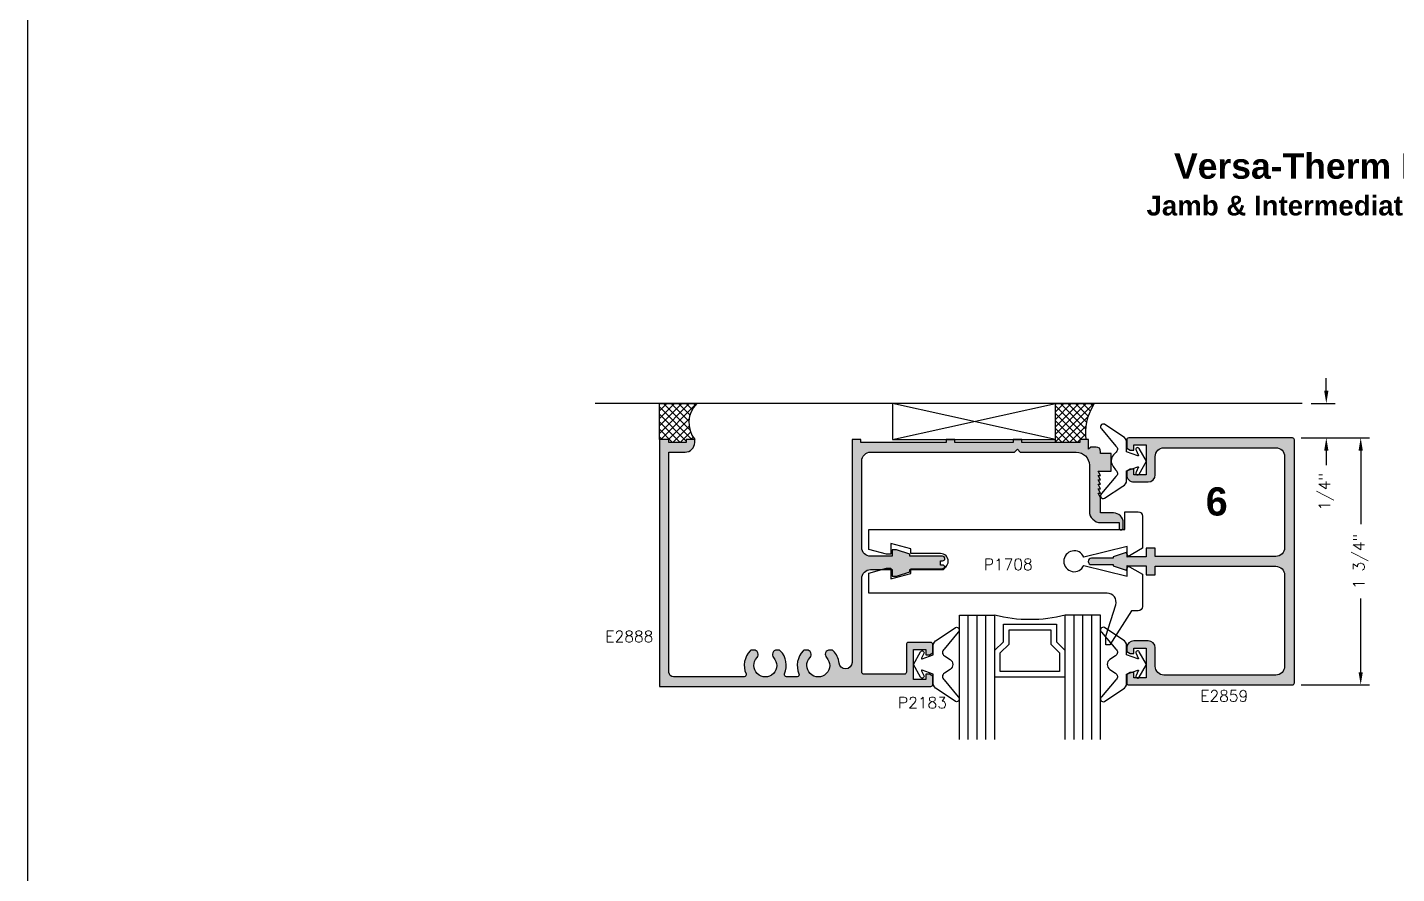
# Model space of a CAD drawing. Extents: x 0 to 139, y 0 to 39.
# Drawn here: x 0 to 9.7, y 20.59 to 26.58 of the extents above; entities that cross this region are included whole.
import ezdxf

# ---------------------------------------------------------------- set-up
doc = ezdxf.new("R2010")
doc.units = 0
doc.header["$MEASUREMENT"] = 0
doc.layers.get('DEFPOINTS').update_dxf_attribs({"linetype": 'CONTINUOUS'})
for name, color, linetype in [('R-ANNO-DIMS', 3, 'CONTINUOUS'), ('R-ANNO-TEXT', 6, 'CONTINUOUS'), ('R-DET1', 4, 'CONTINUOUS'), ('R-DET2', 2, 'CONTINUOUS'), ('R-DET3', 5, 'CONTINUOUS'), ('R-OTLN', 1, 'CONTINUOUS'), ('R-PAT1', 5, 'CONTINUOUS'), ('TITLE', 7, 'CONTINUOUS')]:
    doc.layers.add(name, color=color, linetype=linetype)
doc.styles.get("Standard").update_dxf_attribs({"font": 'simplex'})
doc.dimstyles.new('1X', dxfattribs={"dimtxt": 0.08, "dimasz": 0.09, "dimexe": 0.0625, "dimexo": 0.0625, "dimgap": 0.0625, "dimtad": 0, "dimdec": 5, "dimzin": 4, "dimtxsty": 'STANDARD', "dimcen": 0, "dimazin": 3, "dimtfac": 1, "dimtdec": 5, "dimtofl": 0, "dimtmove": 0, "dimatfit": 3, "dimtolj": 1, "dimtzin": 0})
pattern_1 = [(0, (2.634376657741583, 14.86378471308279), (0.009375, 0.01875), [0, -0.01875])]
pattern_2 = [(45, (2.634376657741583, 14.86378471308279), (-0.02651650429449553, 0.02651650429449553), []), (135, (2.634376657741583, 14.86378471308279), (-0.02651650429449553, -0.02651650429449553), [])]

# ---------------------------------------------------------------- blocks, each defined once
blk = doc.blocks.new('*D45')
at = {"layer": 'DEFPOINTS', "color": 0}
for p in [(8.958375998832238, 23.67436553663303), (8.958375998832977, 21.92436553663303), (9.442531464544643, 21.92436553663303)]:
    blk.add_point(p, dxfattribs=at)
at = {"layer": 'R-ANNO-DIMS', "color": 0}
for p, q in [((9.020875998832238, 23.67436553663303), (9.505031464544643, 23.67436553663303)), ((9.442531464544643, 23.58436553663303), (9.442531464544643, 23.06186553663303)), ((9.442531464544643, 22.01436553663303), (9.442531464544643, 22.53686553663303)), ((9.020875998832977, 21.92436553663303), (9.505031464544643, 21.92436553663303))]:
    blk.add_line(p, q, dxfattribs=at)
for points in [[(9.427531464544643, 23.58436553663303), (9.457531464544644, 23.58436553663303), (9.442531464544643, 23.67436553663303)], [(9.427531464544643, 22.01436553663303), (9.457531464544644, 22.01436553663303), (9.442531464544643, 21.92436553663303)]]:
    blk.add_solid(points, dxfattribs=at)
at = {"layer": 'R-ANNO-DIMS', "color": 0, "insert": (9.44253146454464, 22.79936553663304), "char_height": 0.08, "attachment_point": 5, "rotation": 90}
blk.add_mtext('\\A1;1 3/4"', dxfattribs=at)
blk = doc.blocks.new('*D46')
at = {"layer": 'DEFPOINTS', "color": 0}
for p in [(9.028977071000668, 23.91758795297931), (8.958375998831059, 23.67436553663303), (9.198771956020042, 23.67436553663303)]:
    blk.add_point(p, dxfattribs=at)
at = {"layer": 'R-ANNO-DIMS', "color": 0}
for p, q in [((9.198771956020042, 24.00758795297931), (9.198771956020042, 24.09758795297931)), ((9.091477071000668, 23.91758795297931), (9.261271956020042, 23.91758795297931)), ((9.020875998831059, 23.67436553663303), (9.261271956020042, 23.67436553663303)), ((9.198771956020042, 23.58436553663303), (9.198771956020042, 23.48057982234731))]:
    blk.add_line(p, q, dxfattribs=at)
for points in [[(9.183771956020042, 24.00758795297931), (9.213771956020043, 24.00758795297931), (9.198771956020042, 23.91758795297931)], [(9.183771956020042, 23.58436553663303), (9.213771956020043, 23.58436553663303), (9.198771956020042, 23.67436553663303)]]:
    blk.add_solid(points, dxfattribs=at)
at = {"layer": 'R-ANNO-DIMS', "color": 0, "insert": (9.198771956020039, 23.29236553663303), "char_height": 0.08, "attachment_point": 5, "rotation": 90}
blk.add_mtext('\\A1;1/4"', dxfattribs=at)

msp = doc.modelspace()

# ---------------------------------------------------------------- hatches: boundary and pattern name
at = {"layer": 'R-PAT1'}
h = msp.add_hatch(dxfattribs=at)
h.set_pattern_fill('ANSI37', color=256, scale=0.3, style=0)
h.set_pattern_definition(pattern_2)
edge = h.paths.add_edge_path()
edge.add_line((4.475898677103999, 23.6632792534629), (4.475898677103999, 23.91758795297931))
edge.add_line((4.475898677103999, 23.91758795297931), (4.740046127514248, 23.91758795297931))
edge.add_arc((4.876093664485158, 23.78247162251365), 0.1917429400899981, 135.1967592267158, 218.4349604601209)
edge.add_line((4.725898677103999, 23.6632792534629), (4.665898677103996, 23.6632792534629))
edge.add_line((4.665898677103996, 23.6632792534629), (4.665898677103996, 23.6412792534629))
edge.add_line((4.665898677103996, 23.6412792534629), (4.543898677103996, 23.6412792534629))
edge.add_line((4.543898677103996, 23.6412792534629), (4.543898677103996, 23.6632792534629))
edge.add_line((4.543898677103996, 23.6632792534629), (4.475898677103999, 23.6632792534629))
h = msp.add_hatch(dxfattribs=at)
h.set_pattern_fill('ANSI37', color=256, scale=0.3, style=0)
h.set_pattern_definition(pattern_2)
edge = h.paths.add_edge_path()
edge.add_line((7.495645312294414, 23.66291712508886), (7.453898677103993, 23.6632792534629))
edge.add_line((7.453898677103993, 23.6632792534629), (7.453898677103993, 23.6412792534629))
edge.add_line((7.453898677103993, 23.6412792534629), (7.280245875388971, 23.6412792534629))
edge.add_line((7.280245875388971, 23.6412792534629), (7.280245875388971, 23.91758795297931))
edge.add_line((7.280245875388971, 23.91758795297931), (7.555834739684428, 23.91758795297931))
edge.add_line((7.555834739684428, 23.91758795297931), (7.545400370510862, 23.89973908030118))
edge.add_arc((7.875540313449632, 23.70674078255522), 0.3824143366251486, 149.689639409887, 186.58039953916)
h = msp.add_hatch(dxfattribs=at)
h.set_pattern_fill('DOTS', color=256, scale=0.3, style=0)
h.set_pattern_definition(pattern_1)
edge = h.paths.add_edge_path()
edge.add_line((7.600898677103999, 23.2522792534629), (7.582998677104001, 23.2832792534629))
edge.add_line((7.582998677104001, 23.28327925346291), (7.600898677103999, 23.28327925346291))
edge.add_line((7.600898677103999, 23.28327925346291), (7.582998677104001, 23.31427925346291))
edge.add_line((7.582998677104001, 23.31427925346291), (7.600898677103999, 23.31427925346291))
edge.add_line((7.600898677103999, 23.31427925346291), (7.582998677104001, 23.34527925346291))
edge.add_line((7.582998677104001, 23.34527925346291), (7.600898677103999, 23.34527925346291))
edge.add_line((7.600898677103999, 23.34527925346291), (7.582998677104001, 23.3762792534629))
edge.add_line((7.582998677104001, 23.3762792534629), (7.600898677103999, 23.3762792534629))
edge.add_line((7.600898677103999, 23.3762792534629), (7.582998677104001, 23.4072792534629))
edge.add_line((7.582998677104001, 23.4072792534629), (7.600898677103999, 23.4072792534629))
edge.add_line((7.600898677103999, 23.4072792534629), (7.582998677104001, 23.4382792534629))
edge.add_line((7.582998677104001, 23.43827925346291), (7.675898677104001, 23.43827925346291))
edge.add_line((7.675898677103987, 23.43827925346291), (7.675898677103987, 23.56327925346291))
edge.add_line((7.675898677103987, 23.56327925346291), (7.600898677103984, 23.56327925346291))
edge.add_line((7.600898677103999, 23.56327925346291), (7.600898677103999, 23.57827925346291))
edge.add_arc((7.569829145854001, 23.5782097222129), 0.03106960905272865, 0.1282233866477359, 89.87177661334898)
edge.add_line((7.569898677103993, 23.6092792534629), (7.530898677103991, 23.6092792534629))
edge.add_line((7.530898677103991, 23.6092792534629), (7.515898677103991, 23.5942792534629))
edge.add_line((7.515898677103991, 23.5942792534629), (7.515898677103991, 23.6632792534629))
edge.add_line((7.515898677103991, 23.6632792534629), (7.453898677103993, 23.6632792534629))
edge.add_line((7.453898677103993, 23.6632792534629), (7.453898677103993, 23.6412792534629))
edge.add_line((7.453898677103993, 23.6412792534629), (7.042898677103992, 23.6412792534629))
edge.add_line((7.042898677103992, 23.6412792534629), (7.042898677103992, 23.6632792534629))
edge.add_line((7.042898677103992, 23.6632792534629), (6.980898677103994, 23.6632792534629))
edge.add_line((6.980898677103994, 23.6632792534629), (6.980898677103994, 23.6412792534629))
edge.add_line((6.980898677103994, 23.6412792534629), (6.568898677103988, 23.6412792534629))
edge.add_line((6.568898677103988, 23.6412792534629), (6.568898677103988, 23.6632792534629))
edge.add_line((6.568898677103988, 23.6632792534629), (6.50689867710399, 23.6632792534629))
edge.add_line((6.50689867710399, 23.6632792534629), (6.50689867710399, 23.6412792534629))
edge.add_line((6.50689867710399, 23.6412792534629), (5.902898677103991, 23.6412792534629))
edge.add_line((5.902898677103991, 23.6412792534629), (5.902898677103991, 23.6632792534629))
edge.add_line((5.902898677103991, 23.6632792534629), (5.840898677103993, 23.6632792534629))
edge.add_line((5.840898677103993, 23.6632792534629), (5.840898677103993, 22.0842792534629))
edge.add_arc((5.794806571840837, 22.08437135872606), 0.04609219728944952, 270.1144932694122, 359.8855067305878, ccw=False)
edge.add_line((5.794898677104001, 22.0382792534629), (5.794698677103995, 22.0382792534629))
edge.add_arc((5.794610163166936, 22.08417434937164), 0.0458951812632715, 186.3738823793378, 270.1105013211891, ccw=False)
edge.add_arc((5.601192430097669, 22.06232176487038), 0.1487531514893888, 6.468272044064667, 44.60541473509063)
edge.add_arc((5.696254333212593, 22.15596492465446), 0.01531500904381419, 44.92059825188034, 89.45997954036325)
edge.add_line((5.696398677104, 22.17127925346291), (5.681898677104002, 22.17127925346291))
edge.add_arc((5.681952970558839, 22.14002118913901), 0.03125811147615732, 90.09951936425378, 223.8173917200686)
edge.add_arc((5.600948677104, 22.06228877206247), 0.081009534029847, -223.81988151472945, 43.819881514729275, ccw=False)
edge.add_arc((5.519944383649147, 22.14002118913901), 0.03125811147615818, 316.182608279936, 449.9004806357479)
edge.add_line((5.519998677103999, 22.17127925346291), (5.505398677103997, 22.17127925346291))
edge.add_arc((5.50554302099539, 22.15596492465446), 0.01531500904381601, 90.54002045963837, 135.0794017481161)
edge.add_arc((5.601201662406723, 22.06220457166265), 0.1492606778492544, 135.5234119763275, 203.6707922833633)
edge.add_arc((5.450731351014468, 21.99629198524512), 0.01501288274672983, -89.74305309807397, 23.50372552325382, ccw=False)
edge.add_line((5.45079867710399, 21.9812792534629), (5.376098677103982, 21.9812792534629))
edge.add_arc((5.376065859113837, 21.99629197306937), 0.01501275547668737, 156.4960125681681, 270.12524908093746, ccw=False)
edge.add_arc((5.226157192123935, 22.06230765561246), 0.1487881480401047, 336.2060415702512, 404.5997541700604)
edge.add_arc((5.321254333212593, 22.15596492465446), 0.01531500904381419, 44.92059825188034, 89.45997954036325)
edge.add_line((5.321398677104, 22.17127925346291), (5.306798677103998, 22.17127925346291))
edge.add_arc((5.30695329571455, 22.14002124860701), 0.03125838726622689, 90.28341289236323, 223.817057722351)
edge.add_arc((5.225948677104, 22.06228877206247), 0.081009534029847, -223.81988151472945, 43.819881514729275, ccw=False)
edge.add_arc((5.144944383649147, 22.14002118913901), 0.03125811147615818, 316.182608279936, 449.9004806357479)
edge.add_line((5.144998677103999, 22.17127925346291), (5.130398677103997, 22.17127925346291))
edge.add_arc((5.13054302099539, 22.15596492465446), 0.01531500904381066, 90.5400204596319, 135.0794017481255)
edge.add_arc((5.226201662406723, 22.06220457166265), 0.1492606778492544, 135.5234119763265, 203.6707922833624)
edge.add_arc((5.075731351014468, 21.99629198524512), 0.0150128827467285, -89.74305309806891, 23.503725523263427, ccw=False)
edge.add_line((5.07579867710399, 21.9812792534629), (4.574898677103988, 21.9812792534629))
edge.add_arc((4.574968208353994, 22.01234878471291), 0.03106960905273043, 180.1282233866477, 269.8717766133449, ccw=False)
edge.add_line((4.543898677103996, 22.01227925346291), (4.543898677103996, 23.57327925346291))
edge.add_line((4.543898677103996, 23.57327925346291), (4.657898677104001, 23.57327925346291))
edge.add_arc((4.657955769302575, 23.64122216126432), 0.06794293178860257, 269.9518545591025, 360.0481454408982)
edge.add_line((4.725898677103999, 23.6412792534629), (4.725898677103999, 23.6632792534629))
edge.add_line((4.725898677103999, 23.6632792534629), (4.665898677103996, 23.6632792534629))
edge.add_line((4.665898677103996, 23.6632792534629), (4.665898677103996, 23.6412792534629))
edge.add_line((4.665898677103996, 23.6412792534629), (4.543898677103996, 23.6412792534629))
edge.add_line((4.543898677103996, 23.6412792534629), (4.543898677103996, 23.6632792534629))
edge.add_line((4.543898677103996, 23.6632792534629), (4.475898677103999, 23.6632792534629))
edge.add_line((4.475898677103999, 23.6632792534629), (4.475898677103999, 21.9132792534629))
edge.add_line((4.475898677103999, 21.9132792534629), (6.397898677103996, 21.9132792534629))
edge.add_arc((6.39787609645883, 21.92830183410806), 0.01502259761578824, 270.0861220001105, 359.9138779998826)
edge.add_line((6.412898677103996, 21.9282792534629), (6.412898677103996, 21.9872792534629))
edge.add_line((6.412898677103996, 21.9872792534629), (6.387898677103991, 22.0017792534629))
edge.add_line((6.387898677103991, 22.0017792534629), (6.362898677103999, 22.0017792534629))
edge.add_line((6.362898677103999, 22.0017792534629), (6.362898677103999, 21.9632792534629))
edge.add_line((6.362898677103999, 21.9632792534629), (6.274898677104005, 21.9632792534629))
edge.add_line((6.274898677103991, 21.9632792534629), (6.274898677103991, 22.1752792534629))
edge.add_line((6.274898677103991, 22.1752792534629), (6.362898677103999, 22.1752792534629))
edge.add_line((6.362898677103999, 22.1752792534629), (6.362898677103999, 22.1367792534629))
edge.add_line((6.362898677103999, 22.1367792534629), (6.387898677104005, 22.1367792534629))
edge.add_line((6.387898677103991, 22.1367792534629), (6.412898677103996, 22.15117925346291))
edge.add_line((6.412898677103996, 22.1511792534629), (6.412898677103996, 22.2102792534629))
edge.add_arc((6.39787609645883, 22.21025667281774), 0.01502259761579046, 0.08612200011729589, 89.91387799988101)
edge.add_line((6.397898677103996, 22.2252792534629), (6.239898677103994, 22.2252792534629))
edge.add_arc((6.23992125774916, 22.21025667281774), 0.01502259761578824, 90.08612200012408, 179.9138779998895)
edge.add_line((6.224898677103994, 22.2102792534629), (6.224898677103994, 22.0152792534629))
edge.add_arc((6.209876096458828, 22.01530183410807), 0.01502259761578868, 270.08612200011225, 359.9138779998827, ccw=False)
edge.add_line((6.209898677103993, 22.00027925346291), (5.923898677103992, 22.00027925346291))
edge.add_arc((5.923921257749157, 22.01530183410807), 0.01502259761578912, 180.0861220001207, 269.9138779998878, ccw=False)
edge.add_line((5.908898677103991, 22.0152792534629), (5.908898677103991, 22.6782792534629))
edge.add_arc((5.972062138642457, 22.67811579192444), 0.06316367305022273, 90.14827615729541, 179.8517238427037, ccw=False)
edge.add_line((5.971898677103994, 22.74127925346291), (6.123398677103992, 22.74127925346291))
edge.add_line((6.123398677103992, 22.74127925346291), (6.123398677103992, 22.69427925346291))
edge.add_line((6.123398677103992, 22.6942792534629), (6.154398677103984, 22.6942792534629))
edge.add_line((6.154398677103998, 22.6942792534629), (6.248398677104007, 22.7252792534629))
edge.add_line((6.248398677103992, 22.7252792534629), (6.248398677103992, 22.7412792534629))
edge.add_line((6.248398677103992, 22.74127925346291), (6.481898677103999, 22.74127925346291))
edge.add_arc((6.481851707407031, 22.75732622315987), 0.01604703843729232, 270.1677050413108, 359.8322949586829)
edge.add_arc((6.481851707407031, 22.75723228376593), 0.01604703843729188, 0.1677050413171206, 89.83229495869081)
edge.add_line((6.481898677103999, 22.7732792534629), (6.466898677103998, 22.7732792534629))
edge.add_line((6.466898677103998, 22.7732792534629), (6.466898677103998, 22.8032792534629))
edge.add_line((6.466898677103998, 22.8032792534629), (6.481898677103999, 22.8032792534629))
edge.add_arc((6.481851707407031, 22.81932622315988), 0.0160470384372941, 270.1677050413155, 359.8322949586766)
edge.add_arc((6.481851707407031, 22.81923228376593), 0.01604703843729188, 0.1677050413171206, 89.83229495869081)
edge.add_line((6.481898677103999, 22.8352792534629), (6.248398677104007, 22.8352792534629))
edge.add_line((6.248398677103992, 22.8352792534629), (6.248398677103992, 22.8512792534629))
edge.add_line((6.248398677103992, 22.85127925346291), (6.154398677103984, 22.8822792534629))
edge.add_line((6.154398677103998, 22.8822792534629), (6.123398677104007, 22.8822792534629))
edge.add_line((6.123398677103992, 22.8822792534629), (6.123398677103992, 22.8352792534629))
edge.add_line((6.123398677103992, 22.8352792534629), (5.971898677103994, 22.8352792534629))
edge.add_arc((5.971890822697873, 22.89827139905677), 0.06299214608355014, 179.9928558661536, 270.0071441338484, ccw=False)
edge.add_line((5.908898677103991, 22.8982792534629), (5.908898677103991, 23.5102792534629))
edge.add_arc((5.972062138642457, 23.51011579192444), 0.06316367305022362, 90.14827615729621, 179.8517238427021, ccw=False)
edge.add_line((5.971898677103994, 23.5732792534629), (6.99189867710399, 23.5732792534629))
edge.add_line((6.99189867710399, 23.5732792534629), (7.011898677103986, 23.5932792534629))
edge.add_line((7.011898677104, 23.5932792534629), (7.031898677103996, 23.5732792534629))
edge.add_line((7.031898677103996, 23.5732792534629), (7.427898677103997, 23.5732792534629))
edge.add_arc((7.427861404376728, 23.48024198073563), 0.09303728019339934, 0.022953917144320712, 89.97704608285682, ccw=False)
edge.add_line((7.520898677104, 23.4802792534629), (7.520898677104, 23.1542792534629))
edge.add_arc((7.600961970155353, 23.15434254651426), 0.08006331806912592, 180.045294464188, 269.9547055358108)
edge.add_line((7.600898677103999, 23.0742792534629), (7.730898677103994, 23.0742792534629))
edge.add_line((7.730898677103994, 23.0742792534629), (7.730898677103994, 23.03727925346291))
edge.add_arc((7.745898677103995, 23.03727925346291), 0.01500000000000057, 180.0000000000068, 359.9999999999932)
edge.add_line((7.760898677103995, 23.03727925346291), (7.760898677103995, 23.0742792534629))
edge.add_arc((7.692955769302586, 23.07433634566149), 0.06794293178860435, 359.9518545591017, 450.0481454408967)
edge.add_line((7.692898677103997, 23.1422792534629), (7.600898677103999, 23.1422792534629))
edge.add_line((7.600898677103999, 23.1422792534629), (7.600898677103999, 23.2522792534629))
h = msp.add_hatch(dxfattribs=at)
h.set_pattern_fill('DOTS', color=256, scale=0.3, style=0)
h.set_pattern_definition(pattern_1)
edge = h.paths.add_edge_path()
edge.add_arc((8.049343897663732, 23.54239763780035), 0.06196790714734729, 89.97031912853362, 180.0296808714664, ccw=False)
edge.add_line((8.049375998831053, 23.60436553663303), (8.841375998831055, 23.60436553663303))
edge.add_arc((8.841236936331057, 23.54222647413303), 0.06213921810545374, 0.12822338664767585, 89.87177661335312, ccw=False)
edge.add_line((8.903375998831052, 23.54236553663303), (8.903375998831052, 22.89636553663303))
edge.add_arc((8.841408099998375, 22.89633343546571), 0.06196790714735261, -90.0296808714615, 0.029680871463085623, ccw=False)
edge.add_line((8.841375998831055, 22.83436553663303), (7.987375998831055, 22.83436553663303))
edge.add_line((7.987375998831055, 22.83436553663303), (7.987375998831055, 22.89386553663303))
edge.add_line((7.987375998831055, 22.89386553663303), (7.923375998831062, 22.89386553663303))
edge.add_line((7.923375998831062, 22.89386553663303), (7.923375998831062, 22.83136553663303))
edge.add_line((7.923375998831062, 22.83136553663303), (7.798375998831062, 22.83136553663303))
edge.add_line((7.798375998831062, 22.83136553663303), (7.781375998831066, 22.86236553663303))
edge.add_line((7.781375998831052, 22.86236553663303), (7.689375998831053, 22.83136553663303))
edge.add_line((7.689375998831053, 22.83136553663303), (7.689375998831053, 22.82236553663303))
edge.add_line((7.689375998831053, 22.82236553663303), (7.536375998831062, 22.82236553663303))
edge.add_arc((7.536252040497715, 22.79948949496637), 0.02287637751050876, 89.68953458263229, 180.3104654173677)
edge.add_arc((7.536252040497729, 22.7992415782997), 0.02287637751051406, 179.6895345826457, 270.3104654173543)
edge.add_line((7.536375998831062, 22.77636553663303), (7.689375998831053, 22.77636553663303))
edge.add_line((7.689375998831053, 22.77636553663303), (7.689375998831053, 22.76736553663303))
edge.add_line((7.689375998831053, 22.76736553663303), (7.781375998831052, 22.73636553663303))
edge.add_line((7.781375998831052, 22.73636553663303), (7.798375998831048, 22.76736553663303))
edge.add_line((7.798375998831062, 22.76736553663303), (7.923375998831062, 22.76736553663303))
edge.add_line((7.923375998831062, 22.76736553663303), (7.923375998831062, 22.70486553663303))
edge.add_line((7.923375998831062, 22.70486553663303), (7.987375998831055, 22.70486553663303))
edge.add_line((7.987375998831055, 22.70486553663303), (7.987375998831055, 22.76436553663303))
edge.add_line((7.987375998831055, 22.76436553663303), (8.841375998831055, 22.76436553663303))
edge.add_arc((8.841236936331057, 22.70222647413303), 0.06213921810545552, 0.1282233866493243, 89.87177661335232, ccw=False)
edge.add_line((8.903375998831052, 22.70236553663303), (8.903375998831052, 22.05636553663303))
edge.add_arc((8.841408099998375, 22.05633343546572), 0.06196790714735261, -90.0296808714615, 0.029680871461494007, ccw=False)
edge.add_line((8.841375998831055, 21.99436553663303), (8.049375998831053, 21.99436553663303))
edge.add_arc((8.049174060846553, 22.05616359864854), 0.06179839195174571, 179.8127748237393, 270.18722517626156, ccw=False)
edge.add_line((7.987375998831055, 22.05636553663303), (7.987375998831055, 22.18636553663303))
edge.add_arc((7.937186193005815, 22.18617573080779), 0.05019016472404577, 0.2166778829073955, 89.78332211709261)
edge.add_line((7.937375998831058, 22.23636553663303), (7.835375998831054, 22.23636553663303))
edge.add_arc((7.835394114773081, 22.18634742069101), 0.05001811922271289, 90.02075182071809, 179.9792481792819)
edge.add_line((7.785375998831057, 22.18636553663303), (7.785375998831057, 22.16136553663303))
edge.add_line((7.785375998831057, 22.16136553663303), (7.810375998831063, 22.14736553663303))
edge.add_line((7.810375998831063, 22.14736553663303), (7.835375998831069, 22.14736553663303))
edge.add_line((7.835375998831054, 22.14736553663303), (7.835375998831054, 22.18586553663303))
edge.add_line((7.835375998831054, 22.18586553663303), (7.923375998831062, 22.18586553663303))
edge.add_line((7.923375998831062, 22.18586553663303), (7.923375998831062, 21.97386553663303))
edge.add_line((7.923375998831062, 21.97386553663303), (7.835375998831069, 21.97386553663303))
edge.add_line((7.835375998831054, 21.97386553663303), (7.835375998831054, 22.01236553663303))
edge.add_line((7.835375998831054, 22.01236553663303), (7.810375998831049, 22.01236553663303))
edge.add_line((7.810375998831063, 22.01236553663303), (7.785375998831057, 21.99836553663303))
edge.add_line((7.785375998831057, 21.99836553663303), (7.785375998831057, 21.93936553663303))
edge.add_arc((7.800398579476223, 21.93938811727819), 0.01502259761579001, 180.0861220001173, 269.9138779998827)
edge.add_line((7.800375998831058, 21.92436553663303), (8.958375998831059, 21.92436553663303))
edge.add_arc((8.958353418185894, 21.93938811727819), 0.01502259761578912, 270.0861220001139, 359.9138779998861)
edge.add_line((8.97337599883106, 21.93936553663303), (8.97337599883106, 22.79936553663303))
edge.add_line((8.97337599883106, 22.79936553663303), (8.97337599883106, 23.65936553663303))
edge.add_arc((8.958353418185894, 23.65934295598787), 0.01502259761578646, 0.0861220001173188, 89.91387799989623)
edge.add_line((8.958375998831059, 23.67436553663303), (7.800375998831058, 23.67436553663303))
edge.add_arc((7.800398579476209, 23.65934295598787), 0.01502259761578646, 90.08612200010376, 179.9138779998895)
edge.add_line((7.785375998831057, 23.65936553663303), (7.785375998831057, 23.60036553663303))
edge.add_line((7.785375998831057, 23.60036553663303), (7.810375998831063, 23.58636553663302))
edge.add_line((7.810375998831063, 23.58636553663303), (7.835375998831069, 23.58636553663303))
edge.add_line((7.835375998831054, 23.58636553663303), (7.835375998831054, 23.62486553663303))
edge.add_line((7.835375998831054, 23.62486553663303), (7.923375998831062, 23.62486553663303))
edge.add_line((7.923375998831062, 23.62486553663303), (7.923375998831062, 23.41286553663303))
edge.add_line((7.923375998831062, 23.41286553663303), (7.835375998831069, 23.41286553663303))
edge.add_line((7.835375998831054, 23.41286553663303), (7.835375998831054, 23.45136553663303))
edge.add_line((7.835375998831054, 23.45136553663303), (7.810375998831049, 23.45136553663303))
edge.add_line((7.810375998831063, 23.45136553663303), (7.785375998831057, 23.43736553663303))
edge.add_line((7.785375998831057, 23.43736553663303), (7.785375998831057, 23.41236553663303))
edge.add_arc((7.835224075754127, 23.4122136135561), 0.04984830843218615, 179.8253789372695, 270.1746210627315)
edge.add_line((7.835375998831054, 23.36236553663303), (7.937375998831058, 23.36236553663303))
edge.add_arc((7.937357882889032, 23.41238365257506), 0.05001811922271378, 270.0207518207191, 359.9792481792809)
edge.add_line((7.987375998831055, 23.41236553663303), (7.987375998831055, 23.54236553663303))

# ---------------------------------------------------------------- linework, layer by layer
at = {"layer": 'R-DET1'}
msp.add_lwpolyline([(7.987375998831055, 23.54236553663303, -0.4145170492628052), (8.049375998831053, 23.60436553663303), (8.841375998831055, 23.60436553663303, -0.4129032258064782), (8.903375998831052, 23.54236553663303), (8.903375998831052, 22.89636553663303, -0.4145170492627693), (8.841375998831055, 22.83436553663303), (7.987375998831055, 22.83436553663303), (7.987375998831055, 22.89386553663303), (7.923375998831062, 22.89386553663303), (7.923375998831062, 22.83136553663303), (7.798375998831062, 22.83136553663303), (7.781375998831052, 22.86236553663303), (7.689375998831053, 22.83136553663303), (7.689375998831053, 22.82236553663303), (7.536375998831062, 22.82236553663303, 0.4173913043479035), (7.513375998831052, 22.79936553663303, 0.417391304347783), (7.536375998831062, 22.77636553663303), (7.689375998831053, 22.77636553663303), (7.689375998831053, 22.76736553663303), (7.781375998831052, 22.73636553663303), (7.798375998831062, 22.76736553663303), (7.923375998831062, 22.76736553663303), (7.923375998831062, 22.70486553663303), (7.987375998831055, 22.70486553663303), (7.987375998831055, 22.76436553663303), (8.841375998831055, 22.76436553663303, -0.4129032258064687), (8.903375998831052, 22.70236553663303), (8.903375998831052, 22.05636553663303, -0.4145170492627578), (8.841375998831055, 21.99436553663303), (8.049375998831053, 21.99436553663303, -0.4161290322580693), (7.987375998831055, 22.05636553663303), (7.987375998831055, 22.18636553663303, 0.4120000000000074), (7.937375998831058, 22.23636553663303), (7.835375998831054, 22.23636553663303, 0.4140014137019815), (7.785375998831057, 22.18636553663303), (7.785375998831057, 22.16136553663303), (7.810375998831063, 22.14736553663303), (7.835375998831054, 22.14736553663303), (7.835375998831054, 22.18586553663303), (7.923375998831062, 22.18586553663303), (7.923375998831062, 21.97386553663303), (7.835375998831054, 21.97386553663303), (7.835375998831054, 22.01236553663303), (7.810375998831063, 22.01236553663303), (7.785375998831057, 21.99836553663303), (7.785375998831057, 21.93936553663303, 0.4133333333333261), (7.800375998831058, 21.92436553663303), (8.958375998831059, 21.92436553663303, 0.4133333333333564), (8.97337599883106, 21.93936553663303), (8.97337599883106, 22.79936553663303), (8.97337599883106, 23.65936553663303, 0.4133333333333996), (8.958375998831059, 23.67436553663303), (7.800375998831058, 23.67436553663303, 0.4133333333334039), (7.785375998831057, 23.65936553663303), (7.785375998831057, 23.60036553663303), (7.810375998831063, 23.58636553663303), (7.835375998831054, 23.58636553663303), (7.835375998831054, 23.62486553663303), (7.923375998831062, 23.62486553663303), (7.923375998831062, 23.41286553663303), (7.835375998831054, 23.41286553663303), (7.835375998831054, 23.45136553663303), (7.810375998831063, 23.45136553663303), (7.785375998831057, 23.43736553663303), (7.785375998831057, 23.41236553663303, 0.4160000000000056), (7.835375998831054, 23.36236553663303), (7.937375998831058, 23.36236553663303, 0.4140014137019685), (7.987375998831055, 23.41236553663303), (7.987375998831055, 23.54236553663303)], format="xyb", close=True, dxfattribs=at)
at = {"layer": 'R-DET2'}
for points in [[(7.690336139171762, 23.47102594770234), (7.706291374957075, 23.44750076584801, -0.5243426933461728), (7.708196082738382, 23.40010184202194), (7.608022028787801, 23.27945957661174, 0.8969301051134209), (7.627832112530271, 23.2461499933177), (7.758309124377362, 23.33310694649413, 0.2937431915424134), (7.784633040839807, 23.37404841573618), (7.784633040839807, 23.44029451338583), (7.863935237888242, 23.46876607102884, -0.8013518808126918), (7.867410495016216, 23.46327628060119), (7.851594922303619, 23.43031101761052, 0.9670674050987308), (7.874730121199079, 23.41824276467737), (7.925601201084206, 23.5082792534629), (7.874730121199079, 23.59831574224843, 0.9670674050987308), (7.851594922303619, 23.58624748931528), (7.867410495016216, 23.55328222632461, -0.8013518808126918), (7.863935237888242, 23.54779243589697), (7.784633040839807, 23.57626399353999), (7.784633040839807, 23.64251009118964, 0.2937431915424192), (7.758309124377362, 23.68345156043169), (7.627832112530243, 23.77040851360812, 0.8969301051134209), (7.608022028787801, 23.73709893031408), (7.708196082738382, 23.61645666490388, -0.5243426933461728), (7.706291374957075, 23.56905774107781), (7.692096253667017, 23.55370498590182, 0.3786358483356344)], [(6.534114118779954, 22.03378554878979), (6.494208503231121, 22.00850076584801, 0.5243426933461728), (6.492303795449814, 21.96110184202194), (6.592477849400396, 21.84045957661174, -0.8969301051134209), (6.572667765657926, 21.8071499933177), (6.442190753810834, 21.89410694649413, -0.2937431915424134), (6.415866837348389, 21.93504841573618), (6.415866837348389, 22.00129451338583), (6.336564640299954, 22.02976607102884, 0.8013518808126918), (6.333089383171981, 22.02427628060119), (6.348904955884578, 21.99131101761052, -0.9670674050987308), (6.325769756989118, 21.97924276467737), (6.274898677103991, 22.0692792534629), (6.325769756989118, 22.15931574224843, -0.9670674050987308), (6.348904955884578, 22.14724748931528), (6.333089383171981, 22.11428222632461, 0.8013518808126918), (6.336564640299954, 22.10879243589697), (6.415866837348389, 22.13726399353999), (6.415866837348389, 22.20351009118964, -0.2937431915424192), (6.442190753810834, 22.24445156043169), (6.572667765657954, 22.33140851360812, -0.8969301051134209), (6.592477849400396, 22.29809893031408), (6.492303795449814, 22.17745666490388, 0.5243426933461728), (6.494208503231121, 22.13005774107781), (6.534114118779954, 22.10477295813602, -0.5502212829186363)], [(7.666385759408243, 22.03378554878979), (7.706291374957075, 22.00850076584801, -0.5243426933461728), (7.708196082738382, 21.96110184202194), (7.608022028787801, 21.84045957661174, 0.8969301051134209), (7.627832112530271, 21.8071499933177), (7.758309124377362, 21.89410694649413, 0.2937431915424134), (7.784633040839807, 21.93504841573618), (7.784633040839807, 22.00129451338583), (7.863935237888242, 22.02976607102884, -0.8013518808126918), (7.867410495016216, 22.02427628060119), (7.851594922303619, 21.99131101761052, 0.9670674050987308), (7.874730121199079, 21.97924276467737), (7.925601201084206, 22.0692792534629), (7.874730121199079, 22.15931574224843, 0.9670674050987308), (7.851594922303619, 22.14724748931528), (7.867410495016216, 22.11428222632461, -0.8013518808126918), (7.863935237888242, 22.10879243589697), (7.784633040839807, 22.13726399353999), (7.784633040839807, 22.20351009118964, 0.2937431915424192), (7.758309124377362, 22.24445156043169), (7.627832112530243, 22.33140851360812, 0.8969301051134209), (7.608022028787801, 22.29809893031408), (7.708196082738382, 22.17745666490388, -0.5243426933461728), (7.706291374957075, 22.13005774107781), (7.666385759408243, 22.10477295813602, 0.5502212829186363)]]:
    msp.add_lwpolyline(points, format="xyb", close=True, dxfattribs=at)
at = {"layer": 'R-DET2', "color": 2}
for points in [[(6.600235719327017, 21.53686323733016), (6.60023571932696, 22.41749896916666), (6.85023571932696, 22.41749896916666), (6.850235719327017, 21.53686323733016)], [(6.662735719327017, 21.53686323733016), (6.66273571932696, 22.41749896916666)], [(6.725235719327017, 21.53686323733016), (6.72523571932696, 22.41749896916666)], [(6.787735719327017, 21.53686323733016), (6.78773571932696, 22.41749896916666)], [(7.600235719327017, 21.53686323733016), (7.60023571932696, 22.41749896916666), (7.35023571932696, 22.41749896916666)], [(7.412735719327017, 21.53686323733016), (7.41273571932696, 22.41749896916666)], [(7.475235719327017, 21.53686323733016), (7.47523571932696, 22.41749896916666)], [(7.537735719327017, 21.53686323733016), (7.53773571932696, 22.41749896916666)], [(6.85023571932696, 22.16749896916666), (6.912235719326972, 22.22949896916666), (6.912235719326972, 22.35449896916666), (7.288235719326948, 22.35449896916666), (7.288235719326948, 22.22949896916666), (7.35023571932696, 22.16749896916666)], [(7.35023571932696, 21.97949896916666), (6.85023571932696, 21.97949896916666)]]:
    msp.add_lwpolyline(points, dxfattribs=at)
msp.add_lwpolyline([(7.350235719327017, 21.53686323733016), (7.35023571932696, 22.41749896916672, -0.1233101835078811), (6.85023571932696, 22.41749896916672)], format="xyb", dxfattribs=at)
msp.add_lwpolyline([(6.890235719326981, 22.15093042667176), (6.952235719326964, 22.21293042667175), (6.952235719326964, 22.31449896916666), (7.248235719326956, 22.31449896916666), (7.248235719326956, 22.21293042667175), (7.310235719326968, 22.15093042667176), (7.310235719326968, 22.01949896916665), (6.890235719326981, 22.01949896916665)], close=True, dxfattribs=at)
at = {"layer": 'R-DET3'}
for points in [[(9.028977071000668, 23.91758795297931), (4.019994106555714, 23.91758795297931)], [(6.125810618937606, 23.66291712508886), (7.280245875388971, 23.91758795297931)], [(7.280245875388971, 23.66291712508886), (6.125810618937606, 23.91758795297931)]]:
    msp.add_lwpolyline(points, dxfattribs=at)
msp.add_lwpolyline([(7.280245875388971, 23.66291712508886), (7.280245875388971, 23.91758795297931), (6.125810618937606, 23.91758795297931), (6.125810618937606, 23.66291712508886)], close=True, dxfattribs=at)
msp.add_lwpolyline([(7.866615164311298, 23.15133113921468, -0.4142135623730949), (7.897615164308192, 23.12033113921778), (7.897615164308192, 22.89226231858225), (7.788615164319097, 22.82933113924688), (7.788615164319097, 22.90533113923928), (7.481695998657244, 22.82933113924688, 4.89933911405033), (7.481695998657244, 22.77133113925268), (7.788615164319083, 22.69533113926028), (7.788615164319083, 22.77133113925268), (7.897615164308192, 22.7083999599173), (7.897615164308178, 22.48033113928177, -0.4142135623731005), (7.866615164311284, 22.44933113928487), (7.81893669020161, 22.44933113928488), (7.66661516433129, 22.20733113930908), (7.636615164334287, 22.20733113930908), (7.636615164334287, 22.26933113930288), (7.707402497545431, 22.4922650675002, 0.5074167405912553), (7.647356807390821, 22.57433113927237), (5.959615164501983, 22.57433113927239), (5.959615164501983, 22.71683749020426), (6.084615164489492, 22.75033113925479), (6.115615164486385, 22.75033113925479), (6.115615164486385, 22.67533113926229), (6.255615164472388, 22.71284402619889), (6.255615164472388, 22.74633113925519), (6.467615164451189, 22.74633113925518, 0.9999999999999999), (6.467615164451189, 22.85433113924439), (6.255615164472388, 22.85433113924439), (6.255615164472388, 22.88781825230068), (6.115615164486385, 22.92533113923729), (6.115615164486385, 22.85033113924479), (6.084615164489492, 22.85033113924479), (5.959615164501983, 22.88382478829534), (5.959615164501997, 23.0263311392272), (7.772615164320698, 23.02633113922718), (7.772615164320698, 23.15133113921468)], format="xyb", close=True, dxfattribs=at)
at = {"layer": 'R-OTLN'}
msp.add_lwpolyline([(7.600898677103999, 23.2522792534629), (7.582998677104001, 23.28327925346291), (7.600898677103999, 23.28327925346291), (7.582998677104001, 23.31427925346291), (7.600898677103999, 23.31427925346291), (7.600898677103999, 23.31427925346291), (7.582998677104001, 23.34527925346291), (7.600898677103999, 23.34527925346291), (7.582998677104001, 23.3762792534629), (7.600898677103999, 23.3762792534629), (7.600898677103999, 23.3762792534629), (7.600898677103999, 23.3762792534629), (7.582998677104001, 23.4072792534629), (7.600898677103999, 23.4072792534629), (7.600898677103999, 23.4072792534629), (7.600898677103999, 23.4072792534629), (7.600898677103999, 23.4072792534629), (7.582998677104001, 23.43827925346291), (7.675898677103987, 23.43827925346291), (7.675898677103987, 23.56327925346291), (7.600898677103999, 23.56327925346291), (7.600898677103999, 23.5782792534629), (7.600898677103999, 23.5782792534629), (7.600898677103999, 23.5782792534629, 0.4129032258064582), (7.569898677103993, 23.6092792534629), (7.530898677103991, 23.6092792534629), (7.515898677103991, 23.5942792534629), (7.515898677103991, 23.6632792534629), (7.453898677103993, 23.6632792534629), (7.453898677103993, 23.6412792534629), (7.042898677103992, 23.6412792534629), (7.042898677103992, 23.6632792534629), (6.980898677103994, 23.6632792534629), (6.980898677103994, 23.6412792534629), (6.568898677103988, 23.6412792534629), (6.568898677103988, 23.6632792534629), (6.50689867710399, 23.6632792534629), (6.50689867710399, 23.6412792534629), (5.902898677103991, 23.6412792534629), (5.902898677103991, 23.6632792534629), (5.840898677103993, 23.6632792534629), (5.840898677103993, 22.0842792534629, -0.4130434782608632), (5.794898677104001, 22.0382792534629), (5.794698677103995, 22.0382792534629, -0.3825460602963879), (5.748998677103998, 22.0790792534629, 0.1679578259010917), (5.707098677104, 22.16677925346291, 0.1968238501095491), (5.696398677104, 22.17127925346291), (5.681898677103987, 22.17127925346291, 0.6601166894573971), (5.659398677103994, 22.1183792534629, -2.345594789226408), (5.542498677103993, 22.1183792534629, 0.6601166894573799), (5.519998677103999, 22.17127925346291), (5.505398677103997, 22.17127925346291, 0.1968238501095363), (5.494698677103997, 22.16677925346291, 0.3064339960942143), (5.46449867710399, 22.0022792534629, -0.5387078388173631), (5.45079867710399, 21.9812792534629), (5.376098677103997, 21.9812792534629, -0.5408628578518918), (5.362298677103993, 22.0022792534629, 0.3076101395369383), (5.332098677104, 22.16677925346291, 0.1968238501095491), (5.321398677104, 22.17127925346291), (5.306798677103998, 22.17127925346291, 0.6589631787014951), (5.284398677103994, 22.1183792534629, -2.345594789226409), (5.167498677103993, 22.1183792534629, 0.6601166894573812), (5.144998677103999, 22.17127925346291), (5.130398677103997, 22.17127925346291, 0.196823850109603), (5.119698677103997, 22.16677925346291, 0.3064339960942144), (5.08949867710399, 22.0022792534629, -0.5387078388173987), (5.07579867710399, 21.9812792534629), (4.574898677103988, 21.9812792534629, -0.4129032258064375), (4.543898677103996, 22.01227925346291), (4.543898677103996, 23.57327925346291), (4.657898677104001, 23.57327925346291, 0.4147058823529458), (4.725898677103999, 23.6412792534629), (4.725898677103999, 23.6632792534629), (4.665898677103996, 23.6632792534629), (4.665898677103996, 23.6412792534629), (4.543898677103996, 23.6412792534629), (4.543898677103996, 23.6632792534629), (4.475898677103999, 23.6632792534629), (4.475898677103999, 21.9132792534629), (6.397898677103996, 21.9132792534629, 0.413333333333352), (6.412898677103996, 21.9282792534629), (6.412898677103996, 21.9872792534629), (6.387898677103991, 22.0017792534629), (6.362898677103999, 22.0017792534629), (6.362898677103999, 21.9632792534629), (6.274898677103991, 21.9632792534629), (6.274898677103991, 22.1752792534629), (6.362898677103999, 22.1752792534629), (6.362898677103999, 22.1367792534629), (6.387898677103991, 22.1367792534629), (6.412898677103996, 22.1511792534629), (6.412898677103996, 22.2102792534629, 0.4133333333333004), (6.397898677103996, 22.2252792534629), (6.239898677103994, 22.2252792534629, 0.413333333333309), (6.224898677103994, 22.2102792534629), (6.224898677103994, 22.0152792534629, -0.4133333333333347), (6.209898677103993, 22.00027925346291), (5.923898677103992, 22.00027925346291, -0.4133333333333262), (5.908898677103991, 22.0152792534629), (5.908898677103991, 22.6782792534629, -0.4126984126984164), (5.971898677103994, 22.74127925346291), (6.123398677103992, 22.74127925346291), (6.123398677103992, 22.6942792534629), (6.154398677103998, 22.6942792534629), (6.248398677103992, 22.7252792534629), (6.248398677103992, 22.74127925346291), (6.481898677103999, 22.74127925346291, 0.4124999999999793), (6.49789867710399, 22.7572792534629, 0.4125000000000034), (6.481898677103999, 22.7732792534629), (6.466898677103998, 22.7732792534629), (6.466898677103998, 22.8032792534629), (6.481898677103999, 22.8032792534629, 0.412499999999931), (6.49789867710399, 22.8192792534629, 0.4125000000000034), (6.481898677103999, 22.8352792534629), (6.248398677103992, 22.8352792534629), (6.248398677103992, 22.85127925346291), (6.154398677103998, 22.8822792534629), (6.123398677103992, 22.8822792534629), (6.123398677103992, 22.8352792534629), (5.971898677103994, 22.8352792534629, -0.4142866051841282), (5.908898677103991, 22.8982792534629), (5.908898677103991, 23.5102792534629, -0.4126984126984081), (5.971898677103994, 23.5732792534629), (6.99189867710399, 23.5732792534629), (7.011898677104, 23.5932792534629), (7.031898677103996, 23.5732792534629), (7.427898677103997, 23.5732792534629, -0.4139789032394126), (7.520898677104, 23.4802792534629), (7.520898677104, 23.1542792534629, 0.413750551990394), (7.600898677103999, 23.0742792534629), (7.730898677103994, 23.0742792534629), (7.730898677103994, 23.03727925346291, 0.999999999999941), (7.760898677103995, 23.03727925346291), (7.760898677103995, 23.0742792534629, 0.4147058823529454), (7.692898677103997, 23.1422792534629), (7.600898677103999, 23.1422792534629), (7.600898677103999, 23.2522792534629)], format="xyb", close=True, dxfattribs=at)
at = {"layer": 'R-PAT1'}
for points in [[(4.475898677103999, 23.6632792534629), (4.475898677103999, 23.91758795297931), (4.740046127514248, 23.91758795297931, 0.3800551139324478), (4.725898677103999, 23.6632792534629), (4.665898677103996, 23.6632792534629), (4.665898677103996, 23.6412792534629), (4.543898677103996, 23.6412792534629), (4.543898677103996, 23.6632792534629), (4.475898677103999, 23.6632792534629)], [(7.495645312294414, 23.66291712508886), (7.453898677103993, 23.6632792534629), (7.453898677103993, 23.6412792534629), (7.280245875388971, 23.6412792534629), (7.280245875388971, 23.91758795297931), (7.555834739684428, 23.91758795297931), (7.545400370510862, 23.89973908030118, 0.1623710884864206), (7.495645312294414, 23.66291712508886, -1.121988951671824)]]:
    msp.add_lwpolyline(points, format="xyb", dxfattribs=at)
at = {"layer": 'TITLE'}
msp.add_line((0, 34.28717334030068), (0, 14.62895019504157), dxfattribs=at)

# ---------------------------------------------------------------- texts
at = {"layer": 'R-ANNO-TEXT', "insert": (8.345237429792007, 23.32395884889949, 6.210692218000771), "char_height": 0.2, "width": 0.3973, "attachment_point": 1}
msp.add_mtext('{\\fArial|b1|i0|c0|p34;6}', dxfattribs=at)
at = {"layer": 'R-ANNO-TEXT', "char_height": 0.08, "attachment_point": 9}
for s, insert in [('\\A1;P1708', (7.119841926685012, 22.7378206224673)), ('E2888', (4.43279050898785, 22.22754460559388)), ('\\A1;P2183', (6.512048303485471, 21.75885031565038)), ('\\A1;E2859', (8.645774728540871, 21.80644009305473))]:
    msp.add_mtext(s, dxfattribs=dict(at, insert=insert))
at = {"layer": 'TITLE', "insert": (10.71942030854605, 25.98928497517765, 6.210692218000771), "char_height": 0.18, "width": 7.44, "attachment_point": 3}
msp.add_mtext('{\\fArial|b1|i0|c0|p34;16.11\\PVersa-Therm Framing\\P\\H0.7778x;Jamb & Intermediate Verticals}', dxfattribs=at)

# ---------------------------------------------------------------- dimensions: what is measured, and where the dimension line sits
at = {"layer": 'R-ANNO-DIMS'}
dim = msp.add_linear_dim(base=(9.198771956020042, 23.67436553663303), p1=(9.028977071000668, 23.91758795297931), p2=(8.958375998831059, 23.67436553663303), angle=90, dimstyle='1X', override={"dimpost": '"'}, dxfattribs=at)
dim.commit()
dim.dimension.update_dxf_attribs({"geometry": '*D46', "text_midpoint": (9.198771956020039, 23.29236553663303), "dimtype": 160})
dim = msp.add_linear_dim(base=(9.442531464544643, 21.92436553663303), p1=(8.958375998832238, 23.67436553663303), p2=(8.958375998832977, 21.92436553663303), angle=90, dimstyle='1X', override={"dimpost": '"'}, dxfattribs=at)
dim.commit()
dim.dimension.update_dxf_attribs({"geometry": '*D45', "text_midpoint": (9.44253146454464, 22.79936553663304)})

doc.saveas('drawing.dxf')
